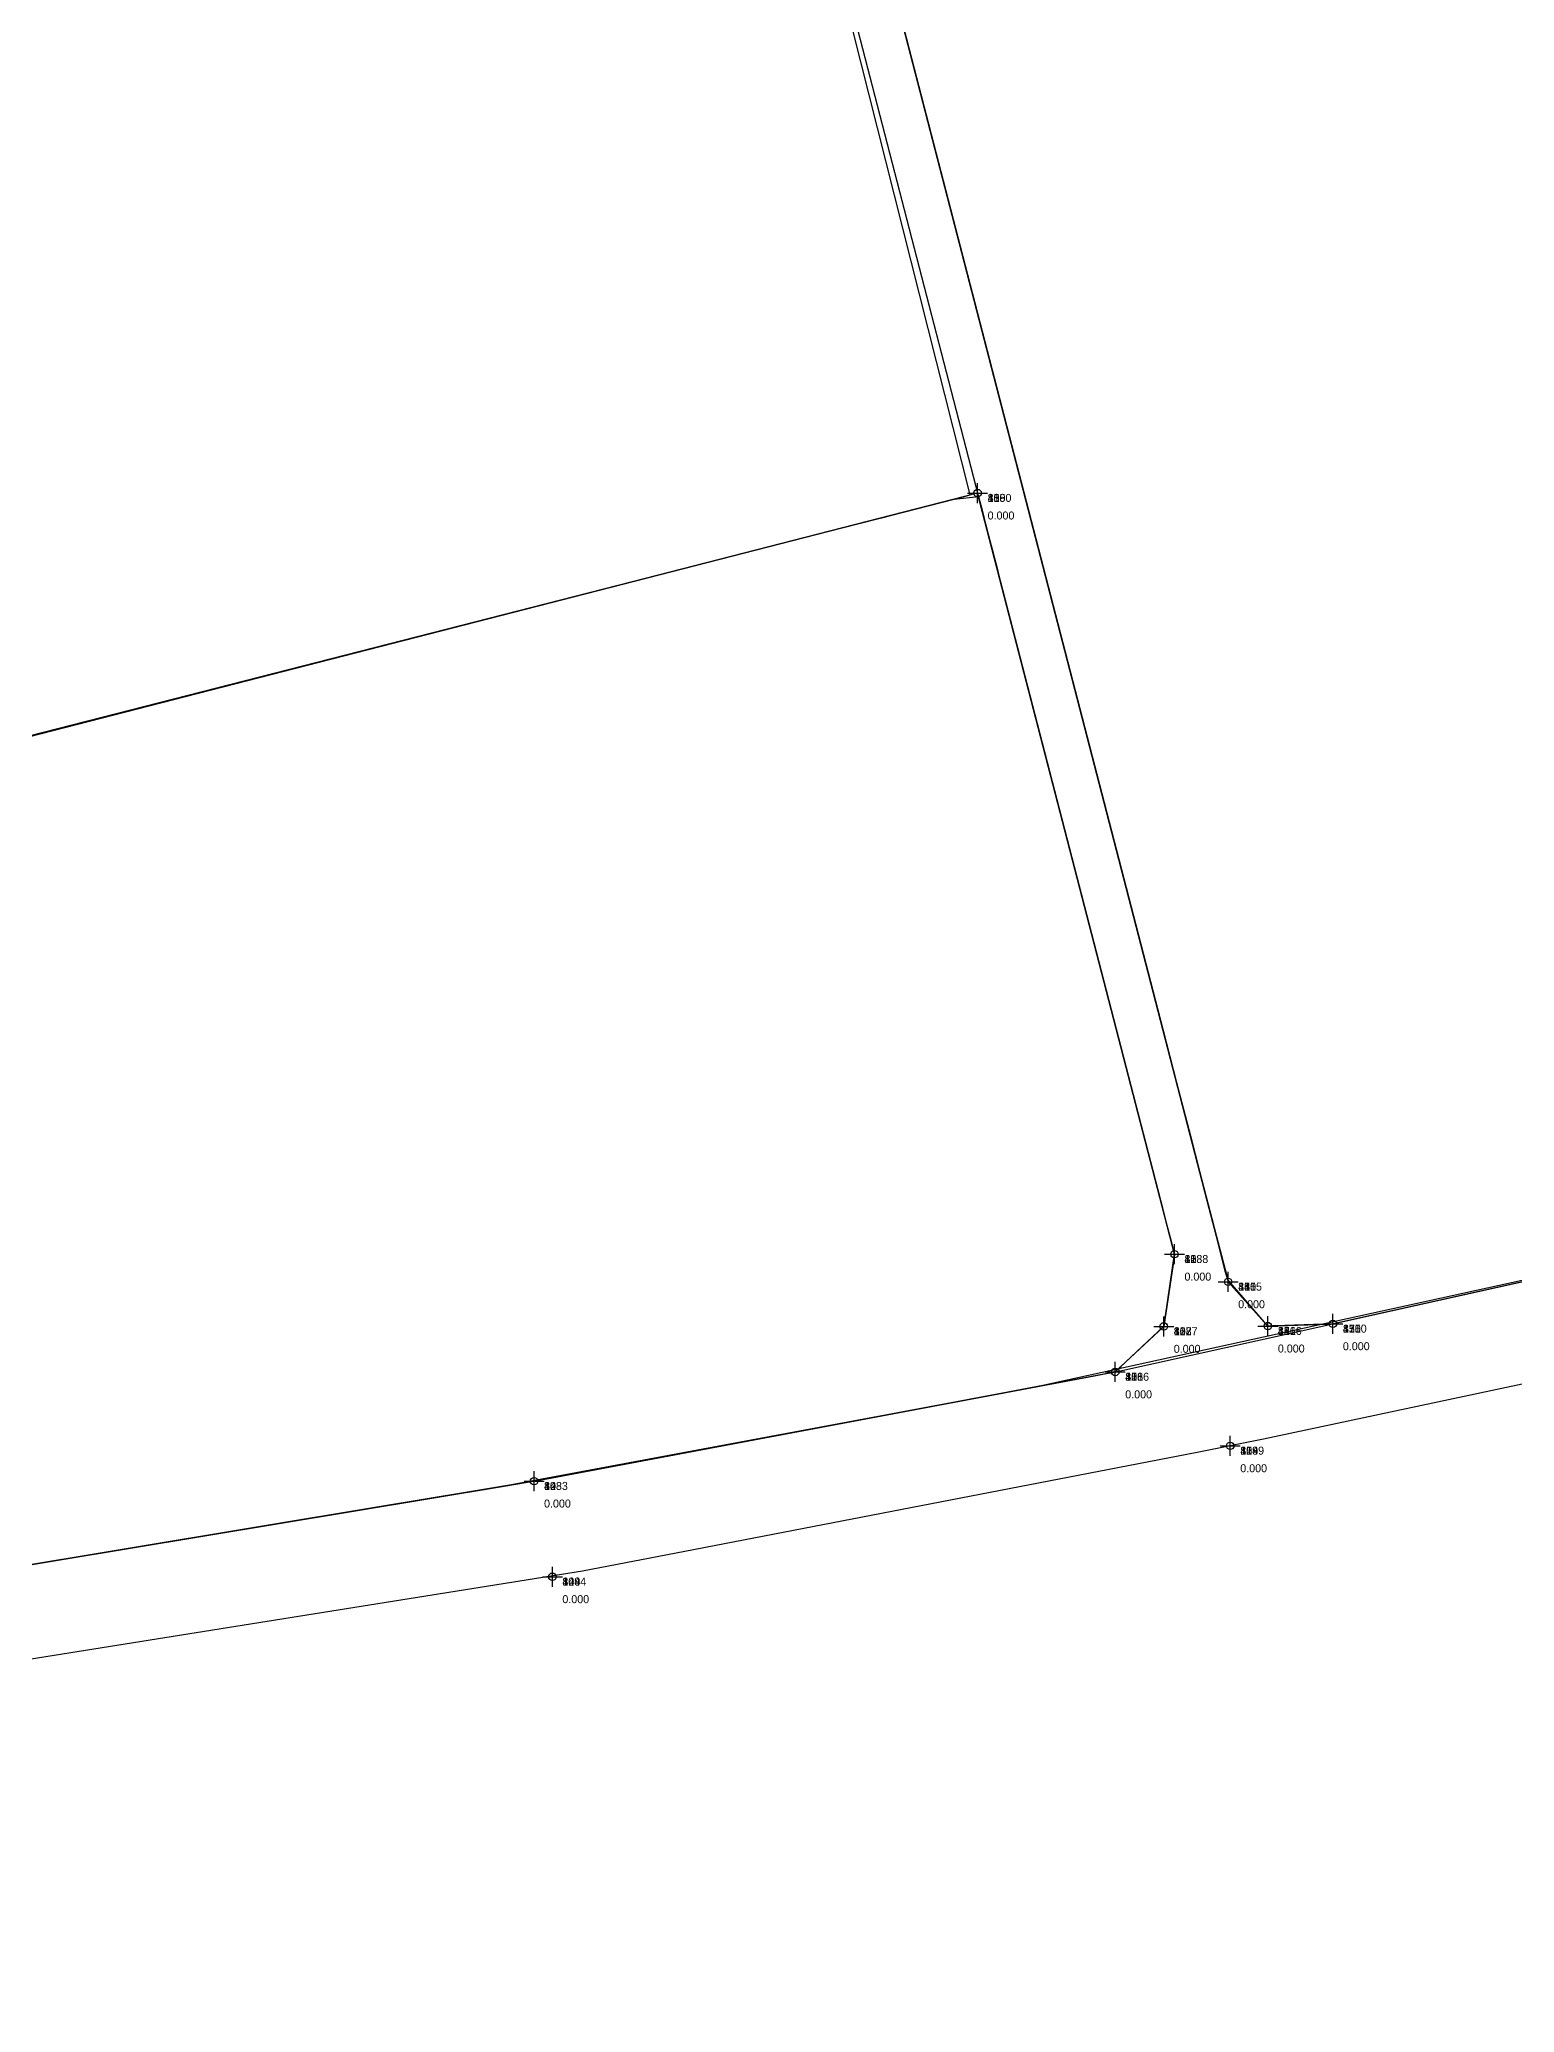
# Model space of a CAD drawing. Header units: metres. Extents: x 581016 to 32581287, y 5319908 to 5321142.
# Drawn here: x 581667.6 to 581815.1, y 5320218.3 to 5320415.5 of the extents above; entities that cross this region are included whole.
import ezdxf
from ezdxf.enums import TextEntityAlignment as Align

# ---------------------------------------------------------------- set-up
doc = ezdxf.new("R2010")
doc.units = ezdxf.units.M
doc.header["$PDMODE"] = 2
doc.header["$PDSIZE"] = 1
for name, color, linetype in [('Flurstuecksgrenzedxf', 7, 'Continuous'), ('Grenzpunktdxf', 7, 'Continuous'), ('PointHeights', 7, 'Continuous'), ('PointNames', 7, 'Continuous'), ('UmringIndustrieUGewerbefldxf', 7, 'Continuous'), ('UmringLandwAckerlanddxf', 7, 'Continuous'), ('UmringPStrassenverkehrdxf', 7, 'Continuous'), ('UmringspolygonWegdxf', 7, 'Continuous')]:
    doc.layers.add(name, color=color, linetype=linetype)

msp = doc.modelspace()

# ---------------------------------------------------------------- linework, layer by layer
at = {"layer": 'Flurstuecksgrenzedxf', "color": 178}
for points in [[(581717.38, 5320540.26), (581779.89, 5320298.57), (581780.3, 5320296.98), (581780.71, 5320295.38), (581781.05, 5320294.05), (581781.02, 5320293.9), (581781, 5320293.75), (581779.98, 5320286.86), (581775.66, 5320282.81), (581775.62, 5320282.77), (581775.57, 5320282.72), (581775.52, 5320282.68), (581775.47, 5320282.63), (581775.43, 5320282.59), (581775.38, 5320282.54), (581775.33, 5320282.5), (581775.29, 5320282.46), (581775.24, 5320282.41), (581775.19, 5320282.37), (581775.14, 5320282.32), (581775.28, 5320282.34), (581775.5, 5320282.39), (581796.89, 5320287.12), (581791.11, 5320286.92), (581791.04, 5320286.91), (581790.98, 5320286.91), (581790.92, 5320286.91), (581790.85, 5320286.91), (581790.79, 5320286.9), (581790.73, 5320286.9), (581790.66, 5320286.9), (581790.6, 5320286.9), (581790.53, 5320286.9), (581790.47, 5320286.89), (581790.41, 5320286.89), (581790.36, 5320286.92), (581790.32, 5320286.96), (581786.73, 5320290.98), (581786.66, 5320291.05), (581786.6, 5320291.12), (581786.53, 5320291.2), (581786.47, 5320291.27), (581786.17, 5320292.29), (581785.25, 5320295.85), (581784.32, 5320299.42), (581720.83, 5320544.78)], [(581717.38, 5320540.26), (581779.89, 5320298.57), (581780.3, 5320296.98), (581780.71, 5320295.38), (581781.05, 5320294.05), (581781.02, 5320293.9), (581781, 5320293.75), (581779.98, 5320286.86), (581775.66, 5320282.81), (581775.62, 5320282.77), (581775.57, 5320282.72), (581775.52, 5320282.68), (581775.47, 5320282.63), (581775.43, 5320282.59), (581775.38, 5320282.54), (581775.33, 5320282.5), (581775.29, 5320282.46), (581775.24, 5320282.41), (581775.19, 5320282.37), (581775.14, 5320282.32), (581775.28, 5320282.34), (581775.5, 5320282.39), (581796.89, 5320287.12), (581791.11, 5320286.92), (581791.04, 5320286.91), (581790.98, 5320286.91), (581790.92, 5320286.91), (581790.85, 5320286.91), (581790.79, 5320286.9), (581790.73, 5320286.9), (581790.66, 5320286.9), (581790.6, 5320286.9), (581790.53, 5320286.9), (581790.47, 5320286.89), (581790.41, 5320286.89), (581790.36, 5320286.92), (581790.32, 5320286.96), (581786.73, 5320290.98), (581786.66, 5320291.05), (581786.6, 5320291.12), (581786.53, 5320291.2), (581786.47, 5320291.27), (581786.17, 5320292.29), (581785.25, 5320295.85), (581784.32, 5320299.42), (581720.83, 5320544.78)], [(581729.83, 5320509.95), (581780.8, 5320313.02), (581781.6, 5320309.94), (581782.4, 5320306.87), (581783.19, 5320303.79), (581783.99, 5320300.71), (581784.79, 5320297.64), (581785.58, 5320294.56), (581786.38, 5320291.48), (581790.03, 5320287.3), (581790.06, 5320287.26), (581790.09, 5320287.22), (581790.13, 5320287.18), (581790.16, 5320287.15), (581790.19, 5320287.11), (581790.23, 5320287.07), (581790.26, 5320287.03), (581790.29, 5320287), (581790.33, 5320286.96), (581790.36, 5320286.92), (581790.4, 5320286.89), (581790.45, 5320286.89), (581790.51, 5320286.89), (581796.6, 5320287.11), (581796.88, 5320287.12), (581858.81, 5320300.87)], [(581729.83, 5320509.95), (581780.8, 5320313.02), (581781.6, 5320309.94), (581782.4, 5320306.87), (581783.19, 5320303.79), (581783.99, 5320300.71), (581784.79, 5320297.64), (581785.58, 5320294.56), (581786.38, 5320291.48), (581790.03, 5320287.3), (581790.06, 5320287.26), (581790.09, 5320287.22), (581790.13, 5320287.18), (581790.16, 5320287.15), (581790.19, 5320287.11), (581790.23, 5320287.07), (581790.26, 5320287.03), (581790.29, 5320287), (581790.33, 5320286.96), (581790.36, 5320286.92), (581790.4, 5320286.89), (581790.45, 5320286.89), (581790.51, 5320286.89), (581796.6, 5320287.11), (581796.88, 5320287.12), (581858.81, 5320300.87)], [(581434.17, 5320286.47), (581751.19, 5320367.57), (581751.92, 5320367.75), (581752.65, 5320367.94), (581753.37, 5320368.13), (581754.1, 5320368.31), (581754.83, 5320368.5), (581755.55, 5320368.69), (581756.28, 5320368.87), (581757.01, 5320369.06), (581757.74, 5320369.25), (581758.46, 5320369.43), (581759.19, 5320369.62), (581759.92, 5320369.81), (581760.64, 5320369.99), (581727.79, 5320500.04)], [(581434.17, 5320286.47), (581751.19, 5320367.57), (581751.92, 5320367.75), (581752.65, 5320367.94), (581753.37, 5320368.13), (581754.1, 5320368.31), (581754.83, 5320368.5), (581755.55, 5320368.69), (581756.28, 5320368.87), (581757.01, 5320369.06), (581757.74, 5320369.25), (581758.46, 5320369.43), (581759.19, 5320369.62), (581759.92, 5320369.81), (581760.64, 5320369.99), (581727.79, 5320500.04)], [(581631.64, 5320257.24), (581714.03, 5320270.89), (581718.31, 5320271.63), (581773.04, 5320281.92), (581774.05, 5320282.11), (581775.05, 5320282.3), (581775.21, 5320282.38), (581775.29, 5320282.46), (581775.38, 5320282.54), (581775.46, 5320282.62), (581775.54, 5320282.7), (581775.63, 5320282.78), (581779.98, 5320286.87), (581780, 5320286.97), (581780.01, 5320287.08), (581780.03, 5320287.18), (581780.04, 5320287.29), (581780.06, 5320287.39), (581780.07, 5320287.49), (581780.09, 5320287.6), (581780.1, 5320287.7), (581780.12, 5320287.81), (581780.14, 5320287.91), (581781.05, 5320294.08), (581761.37, 5320370.18), (581434.25, 5320286.17)], [(581631.64, 5320257.24), (581714.03, 5320270.89), (581718.31, 5320271.63), (581773.04, 5320281.92), (581774.05, 5320282.11), (581775.05, 5320282.3), (581775.21, 5320282.38), (581775.29, 5320282.46), (581775.38, 5320282.54), (581775.46, 5320282.62), (581775.54, 5320282.7), (581775.63, 5320282.78), (581779.98, 5320286.87), (581780, 5320286.97), (581780.01, 5320287.08), (581780.03, 5320287.18), (581780.04, 5320287.29), (581780.06, 5320287.39), (581780.07, 5320287.49), (581780.09, 5320287.6), (581780.1, 5320287.7), (581780.12, 5320287.81), (581780.14, 5320287.91), (581781.05, 5320294.08), (581761.37, 5320370.18), (581434.25, 5320286.17)], [(582002.21, 5320338.27), (581948.16, 5320323.18), (581936.09, 5320320.06), (581872.73, 5320304.28), (581860.23, 5320301.18), (581767.9, 5320280.95), (581759.12, 5320279.3), (581714.4, 5320270.96), (581701.69, 5320268.84), (581638.11, 5320258.28), (581626.73, 5320256.57), (581563.77, 5320247.92), (581450.34, 5320236.37)], [(582002.21, 5320338.27), (581948.16, 5320323.18), (581936.09, 5320320.06), (581872.73, 5320304.28), (581860.23, 5320301.18), (581767.9, 5320280.95), (581759.12, 5320279.3), (581714.4, 5320270.96), (581701.69, 5320268.84), (581638.11, 5320258.28), (581626.73, 5320256.57), (581563.77, 5320247.92), (581450.34, 5320236.37)], [(581434.04, 5320218.26), (581497.34, 5320228.76), (581510, 5320230.86), (581646, 5320250.36), (581658.77, 5320252.37), (581721.86, 5320262.41), (581732.1, 5320264.39), (581783.32, 5320274.28), (581789.94, 5320275.62), (581852.8, 5320288.98), (581859.47, 5320290.4), (581949.4, 5320313.07), (581960.3, 5320316.01), (582014.76, 5320330.74)], [(581434.04, 5320218.26), (581497.34, 5320228.76), (581510, 5320230.86), (581646, 5320250.36), (581658.77, 5320252.37), (581721.86, 5320262.41), (581732.1, 5320264.39), (581783.32, 5320274.28), (581789.94, 5320275.62), (581852.8, 5320288.98), (581859.47, 5320290.4), (581949.4, 5320313.07), (581960.3, 5320316.01), (582014.76, 5320330.74)]]:
    msp.add_lwpolyline(points, dxfattribs=at)
at = {"layer": 'Grenzpunktdxf', "color": 178}
for centre in [(581761.37, 5320370.18), (581761.37, 5320370.18), (581761.37, 5320370.18), (581761.37, 5320370.18), (581781.05, 5320294.08), (581781.05, 5320294.08), (581781.05, 5320294.08), (581781.05, 5320294.08), (581786.42, 5320291.32), (581786.42, 5320291.32), (581786.42, 5320291.32), (581786.42, 5320291.32), (581779.98, 5320286.86), (581779.98, 5320286.86), (581779.98, 5320286.86), (581779.98, 5320286.86), (581790.39, 5320286.89), (581790.39, 5320286.89), (581790.39, 5320286.89), (581790.39, 5320286.89), (581796.89, 5320287.12), (581796.89, 5320287.12), (581796.89, 5320287.12), (581796.89, 5320287.12), (581775.13, 5320282.31), (581775.13, 5320282.31), (581775.13, 5320282.31), (581775.13, 5320282.31), (581786.63, 5320274.92), (581786.63, 5320274.92), (581786.63, 5320274.92), (581786.63, 5320274.92), (581717.02, 5320271.39), (581717.02, 5320271.39), (581717.02, 5320271.39), (581717.02, 5320271.39), (581718.85, 5320261.83), (581718.85, 5320261.83), (581718.85, 5320261.83), (581718.85, 5320261.83)]:
    msp.add_circle(centre, 0.375, dxfattribs=at)
at = {"layer": 'Grenzpunktdxf', "linetype": 'Continuous'}
for p in [(581761.37, 5320370.18), (581761.37, 5320370.18), (581761.37, 5320370.18), (581761.37, 5320370.18), (581781.05, 5320294.08), (581781.05, 5320294.08), (581781.05, 5320294.08), (581781.05, 5320294.08), (581786.42, 5320291.32), (581786.42, 5320291.32), (581786.42, 5320291.32), (581786.42, 5320291.32), (581796.89, 5320287.12), (581796.89, 5320287.12), (581796.89, 5320287.12), (581796.89, 5320287.12), (581779.98, 5320286.86), (581779.98, 5320286.86), (581779.98, 5320286.86), (581779.98, 5320286.86), (581790.39, 5320286.89), (581790.39, 5320286.89), (581790.39, 5320286.89), (581790.39, 5320286.89), (581775.13, 5320282.31), (581775.13, 5320282.31), (581775.13, 5320282.31), (581775.13, 5320282.31), (581786.63, 5320274.92), (581786.63, 5320274.92), (581786.63, 5320274.92), (581786.63, 5320274.92), (581717.02, 5320271.39), (581717.02, 5320271.39), (581717.02, 5320271.39), (581717.02, 5320271.39), (581718.85, 5320261.83), (581718.85, 5320261.83), (581718.85, 5320261.83), (581718.85, 5320261.83)]:
    msp.add_point(p, dxfattribs=at)
at = {"layer": 'UmringIndustrieUGewerbefldxf', "color": 178}
for points in [[(581434.17, 5320286.47), (581751.19, 5320367.57), (581751.92, 5320367.75), (581752.65, 5320367.94), (581753.37, 5320368.13), (581754.1, 5320368.31), (581754.83, 5320368.5), (581755.55, 5320368.69), (581756.28, 5320368.87), (581757.01, 5320369.06), (581757.74, 5320369.25), (581758.46, 5320369.43), (581759.19, 5320369.62), (581759.92, 5320369.81), (581760.64, 5320369.99), (581727.79, 5320500.04)], [(581434.17, 5320286.47), (581751.19, 5320367.57), (581751.92, 5320367.75), (581752.65, 5320367.94), (581753.37, 5320368.13), (581754.1, 5320368.31), (581754.83, 5320368.5), (581755.55, 5320368.69), (581756.28, 5320368.87), (581757.01, 5320369.06), (581757.74, 5320369.25), (581758.46, 5320369.43), (581759.19, 5320369.62), (581759.92, 5320369.81), (581760.64, 5320369.99), (581727.79, 5320500.04)], [(581456.64, 5320291.92), (581747.7, 5320366.67), (581751.48, 5320367.64), (581755.26, 5320368.61), (581759.04, 5320369.58), (581761.46, 5320369.84), (581761.68, 5320368.96), (581761.91, 5320368.08), (581762.14, 5320367.2), (581762.37, 5320366.32), (581762.59, 5320365.44), (581762.82, 5320364.57), (581763.05, 5320363.69), (581763.28, 5320362.81), (581763.5, 5320361.93), (581781.04, 5320294), (581781.01, 5320293.82), (581780.98, 5320293.64), (581780.96, 5320293.46), (581780.93, 5320293.28), (581780.91, 5320293.1), (581779.98, 5320286.86), (581775.69, 5320282.84), (581775.61, 5320282.76), (581775.52, 5320282.68), (581775.44, 5320282.6), (581775.36, 5320282.52), (581775.27, 5320282.44), (581775.19, 5320282.36), (581774.82, 5320282.25), (581773.81, 5320282.06), (581719.09, 5320271.78), (581715.15, 5320271.08), (581632.56, 5320257.37)], [(581456.64, 5320291.92), (581747.7, 5320366.67), (581751.48, 5320367.64), (581755.26, 5320368.61), (581759.04, 5320369.58), (581761.46, 5320369.84), (581761.68, 5320368.96), (581761.91, 5320368.08), (581762.14, 5320367.2), (581762.37, 5320366.32), (581762.59, 5320365.44), (581762.82, 5320364.57), (581763.05, 5320363.69), (581763.28, 5320362.81), (581763.5, 5320361.93), (581781.04, 5320294), (581781.01, 5320293.82), (581780.98, 5320293.64), (581780.96, 5320293.46), (581780.93, 5320293.28), (581780.91, 5320293.1), (581779.98, 5320286.86), (581775.69, 5320282.84), (581775.61, 5320282.76), (581775.52, 5320282.68), (581775.44, 5320282.6), (581775.36, 5320282.52), (581775.27, 5320282.44), (581775.19, 5320282.36), (581774.82, 5320282.25), (581773.81, 5320282.06), (581719.09, 5320271.78), (581715.15, 5320271.08), (581632.56, 5320257.37)]]:
    msp.add_lwpolyline(points, dxfattribs=at)
at = {"layer": 'UmringLandwAckerlanddxf', "color": 178}
msp.add_lwpolyline([(581721.09, 5320543.73), (581779.88, 5320316.58), (581781.26, 5320311.24), (581782.65, 5320305.9), (581784.03, 5320300.55), (581785.41, 5320295.21), (581786.45, 5320291.29), (581786.54, 5320291.18), (581786.64, 5320291.07), (581790.29, 5320287), (581790.35, 5320286.94), (581790.42, 5320286.89), (581790.51, 5320286.89), (581790.61, 5320286.9), (581790.7, 5320286.9), (581790.8, 5320286.9), (581790.89, 5320286.91), (581790.99, 5320286.91), (581791.08, 5320286.91), (581791.18, 5320286.92), (581791.27, 5320286.92), (581791.37, 5320286.92), (581791.46, 5320286.93), (581796.33, 5320287.1), (581796.8, 5320287.12), (581861.92, 5320301.59)], dxfattribs=at)
msp.add_lwpolyline([(581721.09, 5320543.73), (581779.88, 5320316.58), (581781.26, 5320311.24), (581782.65, 5320305.9), (581784.03, 5320300.55), (581785.41, 5320295.21), (581786.45, 5320291.29), (581786.54, 5320291.18), (581786.64, 5320291.07), (581790.29, 5320287), (581790.35, 5320286.94), (581790.42, 5320286.89), (581790.51, 5320286.89), (581790.61, 5320286.9), (581790.7, 5320286.9), (581790.8, 5320286.9), (581790.89, 5320286.91), (581790.99, 5320286.91), (581791.08, 5320286.91), (581791.18, 5320286.92), (581791.27, 5320286.92), (581791.37, 5320286.92), (581791.46, 5320286.93), (581796.33, 5320287.1), (581796.8, 5320287.12), (581861.92, 5320301.59)], dxfattribs=at)
at = {"layer": 'UmringPStrassenverkehrdxf', "color": 178}
for points in [[(582002.21, 5320338.27), (581948.16, 5320323.18), (581936.09, 5320320.06), (581872.73, 5320304.28), (581860.23, 5320301.18), (581767.9, 5320280.95), (581759.12, 5320279.3), (581714.4, 5320270.96), (581701.69, 5320268.84), (581638.11, 5320258.28), (581626.73, 5320256.57), (581563.77, 5320247.92), (581450.34, 5320236.37)], [(582002.21, 5320338.27), (581948.16, 5320323.18), (581936.09, 5320320.06), (581872.73, 5320304.28), (581860.23, 5320301.18), (581767.9, 5320280.95), (581759.12, 5320279.3), (581714.4, 5320270.96), (581701.69, 5320268.84), (581638.11, 5320258.28), (581626.73, 5320256.57), (581563.77, 5320247.92), (581450.34, 5320236.37)], [(581434.04, 5320218.26), (581497.34, 5320228.76), (581510, 5320230.86), (581646, 5320250.36), (581658.77, 5320252.37), (581721.86, 5320262.41), (581732.1, 5320264.39), (581783.32, 5320274.28), (581789.94, 5320275.62), (581852.8, 5320288.98), (581859.47, 5320290.4), (581949.4, 5320313.07), (581960.3, 5320316.01), (582014.76, 5320330.74)], [(581434.04, 5320218.26), (581497.34, 5320228.76), (581510, 5320230.86), (581646, 5320250.36), (581658.77, 5320252.37), (581721.86, 5320262.41), (581732.1, 5320264.39), (581783.32, 5320274.28), (581789.94, 5320275.62), (581852.8, 5320288.98), (581859.47, 5320290.4), (581949.4, 5320313.07), (581960.3, 5320316.01), (582014.76, 5320330.74)]]:
    msp.add_lwpolyline(points, dxfattribs=at)
at = {"layer": 'UmringspolygonWegdxf', "color": 178}
msp.add_lwpolyline([(581717.38, 5320540.26), (581779.89, 5320298.57), (581780.3, 5320296.98), (581780.71, 5320295.38), (581781.05, 5320294.05), (581781.02, 5320293.9), (581781, 5320293.75), (581779.98, 5320286.86), (581775.66, 5320282.81), (581775.62, 5320282.77), (581775.57, 5320282.72), (581775.52, 5320282.68), (581775.47, 5320282.63), (581775.43, 5320282.59), (581775.38, 5320282.54), (581775.33, 5320282.5), (581775.29, 5320282.46), (581775.24, 5320282.41), (581775.19, 5320282.37), (581775.14, 5320282.32), (581775.28, 5320282.34), (581775.5, 5320282.39), (581796.89, 5320287.12), (581791.11, 5320286.92), (581791.04, 5320286.91), (581790.98, 5320286.91), (581790.92, 5320286.91), (581790.85, 5320286.91), (581790.79, 5320286.9), (581790.73, 5320286.9), (581790.66, 5320286.9), (581790.6, 5320286.9), (581790.53, 5320286.9), (581790.47, 5320286.89), (581790.41, 5320286.89), (581790.36, 5320286.92), (581790.32, 5320286.96), (581786.73, 5320290.98), (581786.66, 5320291.05), (581786.6, 5320291.12), (581786.53, 5320291.2), (581786.47, 5320291.27), (581786.17, 5320292.29), (581785.25, 5320295.85), (581784.32, 5320299.42), (581720.83, 5320544.78)], dxfattribs=at)
msp.add_lwpolyline([(581717.38, 5320540.26), (581779.89, 5320298.57), (581780.3, 5320296.98), (581780.71, 5320295.38), (581781.05, 5320294.05), (581781.02, 5320293.9), (581781, 5320293.75), (581779.98, 5320286.86), (581775.66, 5320282.81), (581775.62, 5320282.77), (581775.57, 5320282.72), (581775.52, 5320282.68), (581775.47, 5320282.63), (581775.43, 5320282.59), (581775.38, 5320282.54), (581775.33, 5320282.5), (581775.29, 5320282.46), (581775.24, 5320282.41), (581775.19, 5320282.37), (581775.14, 5320282.32), (581775.28, 5320282.34), (581775.5, 5320282.39), (581796.89, 5320287.12), (581791.11, 5320286.92), (581791.04, 5320286.91), (581790.98, 5320286.91), (581790.92, 5320286.91), (581790.85, 5320286.91), (581790.79, 5320286.9), (581790.73, 5320286.9), (581790.66, 5320286.9), (581790.6, 5320286.9), (581790.53, 5320286.9), (581790.47, 5320286.89), (581790.41, 5320286.89), (581790.36, 5320286.92), (581790.32, 5320286.96), (581786.73, 5320290.98), (581786.66, 5320291.05), (581786.6, 5320291.12), (581786.53, 5320291.2), (581786.47, 5320291.27), (581786.17, 5320292.29), (581785.25, 5320295.85), (581784.32, 5320299.42), (581720.83, 5320544.78)], dxfattribs=at)

# ---------------------------------------------------------------- texts
at = {"layer": 'PointHeights', "linetype": 'Continuous'}
for p in [(581762.37, 5320368.34), (581762.37, 5320368.34), (581762.37, 5320368.34), (581762.37, 5320368.34), (581782.05, 5320292.24), (581782.05, 5320292.24), (581782.05, 5320292.24), (581782.05, 5320292.24), (581787.42, 5320289.48), (581787.42, 5320289.48), (581787.42, 5320289.48), (581787.42, 5320289.48), (581780.98, 5320285.02), (581780.98, 5320285.02), (581780.98, 5320285.02), (581780.98, 5320285.02), (581791.39, 5320285.05), (581791.39, 5320285.05), (581791.39, 5320285.05), (581791.39, 5320285.05), (581797.89, 5320285.28), (581797.89, 5320285.28), (581797.89, 5320285.28), (581797.89, 5320285.28), (581776.13, 5320280.47), (581776.13, 5320280.47), (581776.13, 5320280.47), (581776.13, 5320280.47), (581787.63, 5320273.08), (581787.63, 5320273.08), (581787.63, 5320273.08), (581787.63, 5320273.08), (581718.02, 5320269.55), (581718.02, 5320269.55), (581718.02, 5320269.55), (581718.02, 5320269.55), (581719.85, 5320259.99), (581719.85, 5320259.99), (581719.85, 5320259.99), (581719.85, 5320259.99)]:
    msp.add_text('0.000', height=0.8, dxfattribs=at).set_placement(p, align=Align.TOP_LEFT)
at = {"layer": 'PointNames', "linetype": 'Continuous'}
for s, p in [('415', (581762.37, 5320370.1)), ('830', (581762.37, 5320370.1)), ('1090', (581762.37, 5320370.1)), ('155', (581762.37, 5320370.1)), ('413', (581782.05, 5320294)), ('828', (581782.05, 5320294)), ('153', (581782.05, 5320294)), ('1088', (581782.05, 5320294)), ('440', (581787.42, 5320291.24)), ('855', (581787.42, 5320291.24)), ('180', (581787.42, 5320291.24)), ('1115', (581787.42, 5320291.24)), ('412', (581780.98, 5320286.78)), ('827', (581780.98, 5320286.78)), ('152', (581780.98, 5320286.78)), ('1087', (581780.98, 5320286.78)), ('441', (581791.39, 5320286.81)), ('856', (581791.39, 5320286.81)), ('181', (581791.39, 5320286.81)), ('1116', (581791.39, 5320286.81)), ('435', (581797.89, 5320287.04)), ('850', (581797.89, 5320287.04)), ('1110', (581797.89, 5320287.04)), ('175', (581797.89, 5320287.04)), ('411', (581776.13, 5320282.23)), ('826', (581776.13, 5320282.23)), ('1086', (581776.13, 5320282.23)), ('151', (581776.13, 5320282.23)), ('414', (581787.63, 5320274.84)), ('829', (581787.63, 5320274.84)), ('1089', (581787.63, 5320274.84)), ('154', (581787.63, 5320274.84)), ('408', (581718.02, 5320271.31)), ('823', (581718.02, 5320271.31)), ('148', (581718.02, 5320271.31)), ('1083', (581718.02, 5320271.31)), ('409', (581719.85, 5320261.75)), ('824', (581719.85, 5320261.75)), ('149', (581719.85, 5320261.75)), ('1084', (581719.85, 5320261.75))]:
    msp.add_text(s, height=0.8, dxfattribs=at).set_placement(p, align=Align.TOP_LEFT)

doc.saveas('drawing.dxf')
